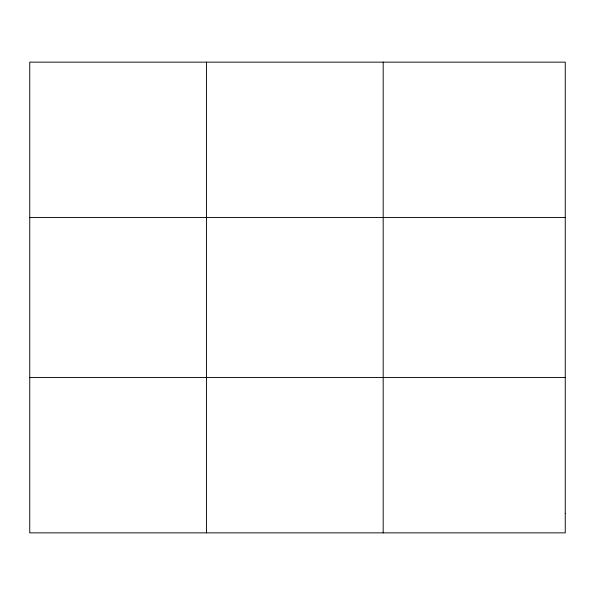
<?xml version="1.0" encoding="UTF-8"?>
<svg xmlns="http://www.w3.org/2000/svg" width="595" height="595" viewBox="0 0 595 595"><rect width="100%" height="100%" fill="white"/><g stroke="black" fill="none" stroke-linecap="round" stroke-linejoin="round"><path stroke-width="0.89" d="M206.465 62.14L206.465 532.86M383.18 62.14L383.18 532.86M29.75 217.48L565.25 217.48M29.75 377.52L565.25 377.52M565.25 513.44L565.25 532.86L29.75 532.86L29.75 62.14L565.25 62.14L565.25 513.44"/></g></svg>
